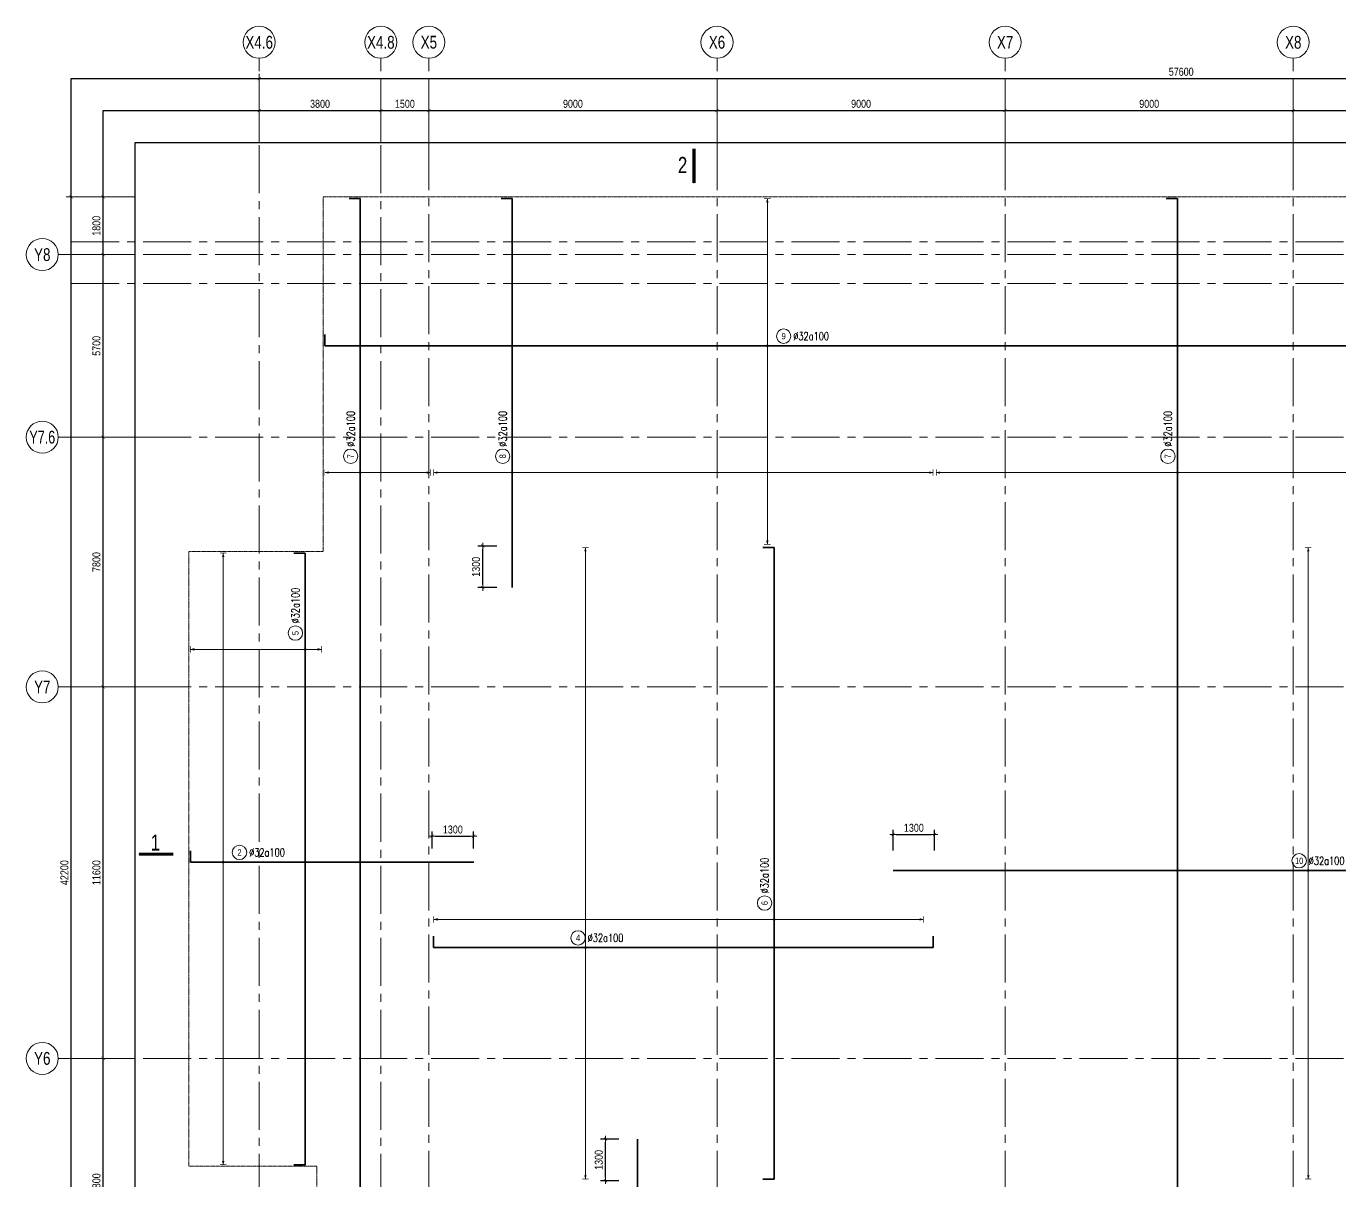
# Model space of a CAD drawing. Header units: millimetres. Extents: x -134772 to 596971, y -129535 to 35703.
# Drawn here: x 81846 to 122874, y -23397 to 12653 of the extents above; entities that cross this region are included whole.
import ezdxf
from ezdxf.enums import TextEntityAlignment as Align

# ---------------------------------------------------------------- set-up
doc = ezdxf.new("R2010")
doc.units = ezdxf.units.MM
doc.header["$MEASUREMENT"] = 0
doc.linetypes.add('HIDDEN', pattern=[0.375, 0.25, -0.125])
doc.linetypes.add('POD_Grid$0$CENTER2', pattern=[1.125, 0.75, -0.125, 0.125, -0.125])
doc.layers.get('Defpoints').update_dxf_attribs({"color": 252})
for name, color, linetype, lineweight in [('NDC_S_ANNO', 7, 'Continuous', 20), ('NDC_S_CONTINUOUS', 3, 'Continuous', 20), ('NDC_S_DIM', 1, 'Continuous', 9), ('NDC_S_REBAR', 4, 'Continuous', 35), ('NDC_S_TEXT SYMBOL', 7, 'Continuous', 20), ('NDC_S_VN TEXT', 7, 'Continuous', 9), ('POD_Grid$0$NDC_S_AXIS', 5, 'POD_Grid$0$CENTER2', 13), ('POD_Grid$0$NDC_S_SYMBOL', 1, 'Continuous', 15), ('POD_Grid$0$NDC_S_TEXT SYMBOL', 7, 'Continuous', 20)]:
    doc.layers.add(name, color=color, linetype=linetype, lineweight=lineweight)
doc.styles.add('ARIAL', font='arial.ttf', dxfattribs={"width": 0.8})
doc.styles.add('NDC_ANNO', font='', dxfattribs={"width": 0.8})
doc.styles.add('NDC_ARIAL', font='arial.ttf', dxfattribs={"width": 0.8})
doc.styles.add('NDC_EN TXT', font='romans.shx', dxfattribs={"width": 0.8})
doc.styles.add('POD_Grid$0$NDC_ANNO', font='', dxfattribs={"width": 0.8})
doc.styles.get('NDC_ANNO').set_extended_font_data('Dotum')
doc.styles.get('POD_Grid$0$NDC_ANNO').set_extended_font_data('Dotum')
doc.dimstyles.new('NDC_1-100', dxfattribs={"dimscale": 100, "dimtxt": 2.5, "dimasz": 1, "dimexe": 1.5, "dimexo": 0, "dimgap": 0.8, "dimtad": 1, "dimdec": 0, "dimdsep": 46, "dimtxsty": 'NDC_ARIAL', "dimblk": 'DIMMARK', "dimcen": 49999.938995, "dimdle": 1.5, "dimclrd": 1, "dimclre": 1, "dimclrt": 3, "dimadec": 0, "dimazin": 0, "dimtfac": 1, "dimtdec": 0, "dimtix": 1, "dimtmove": 2, "dimatfit": 3, "dimfxl": 1, "dimarcsym": 0})

# ---------------------------------------------------------------- blocks, each defined once
blk = doc.blocks.new('*U51')
at = {"layer": 'POD_Grid$0$NDC_S_SYMBOL'}
blk.add_line((0, 5), (0, 9), dxfattribs=at)
blk.add_circle((0, 0), 5, dxfattribs=at)
at = {"layer": 'POD_Grid$0$NDC_S_TEXT SYMBOL', "color": 7, "style": 'POD_Grid$0$NDC_ANNO', "width": 0.8}
blk.add_attdef('GRID', text='', height=4, dxfattribs=at).set_placement((0, 0), align=Align.MIDDLE)
blk = doc.blocks.new('*U52')
at = {"layer": 'POD_Grid$0$NDC_S_SYMBOL'}
blk.add_line((5, 0), (9, 0), dxfattribs=at)
blk.add_circle((0, 0), 5, dxfattribs=at)
at = {"layer": 'POD_Grid$0$NDC_S_TEXT SYMBOL', "color": 7, "style": 'POD_Grid$0$NDC_ANNO', "width": 0.8}
blk.add_attdef('GRID', text='', height=4, rotation=270, dxfattribs=at).set_placement((0, 0), align=Align.MIDDLE)
blk = doc.blocks.new('DIMMARK')
at = {"layer": 'NDC_S_DIM', "color": 1}
blk.add_line((-1.5, 0), (1, 0), dxfattribs=at)
at = {"layer": 'NDC_S_DIM', "color": 2, "const_width": 0.15}
blk.add_lwpolyline([(-0.5, -0.5), (0.5, 0.5)], dxfattribs=at)
blk = doc.blocks.new('*D383')
at = {"layer": 'Defpoints', "color": 0, "transparency": 16777216}
for p in [(-13226, 14900), (-11226, 14900), (-11226, -27300)]:
    blk.add_point(p, dxfattribs=at)
at = {"layer": 'NDC_S_DIM', "color": 1, "lineweight": -2, "transparency": 16777216}
for p, q in [((-11226, 14900), (-13376, 14900)), ((-13226, -27200), (-13226, 14800)), ((-11226, -27300), (-13376, -27300))]:
    blk.add_line(p, q, dxfattribs=at)
at = {"layer": 'NDC_S_DIM', "color": 1, "lineweight": -2, "transparency": 16777216, "xscale": 100, "yscale": 100, "zscale": 100}
for p, rotation in [((-13226, 14900), 90), ((-13226, -27300), 270)]:
    blk.add_blockref('DIMMARK', p, dxfattribs=dict(at, rotation=rotation))
at = {"layer": 'NDC_S_DIM', "color": 3, "transparency": 16777216, "insert": (-13434, -6200), "char_height": 250, "attachment_point": 5, "rotation": 90, "style": 'NDC_ARIAL'}
blk.add_mtext('42200', dxfattribs=at)
blk = doc.blocks.new('*D386')
at = {"layer": 'Defpoints', "color": 0, "transparency": 16777216}
for p in [(-12226, -12000), (-11226, -12000), (-11226, -19800)]:
    blk.add_point(p, dxfattribs=at)
at = {"layer": 'NDC_S_DIM', "color": 1, "lineweight": -2, "transparency": 16777216}
for p, q in [((-11226, -12000), (-12376, -12000)), ((-12226, -19700), (-12226, -12100)), ((-11226, -19800), (-12376, -19800))]:
    blk.add_line(p, q, dxfattribs=at)
at = {"layer": 'NDC_S_DIM', "color": 1, "lineweight": -2, "transparency": 16777216, "xscale": 100, "yscale": 100, "zscale": 100}
for p, rotation in [((-12226, -12000), 90), ((-12226, -19800), 270)]:
    blk.add_blockref('DIMMARK', p, dxfattribs=dict(at, rotation=rotation))
at = {"layer": 'NDC_S_DIM', "color": 3, "transparency": 16777216, "insert": (-12434, -15900), "char_height": 250, "attachment_point": 5, "rotation": 90, "style": 'NDC_ARIAL'}
blk.add_mtext('7800', dxfattribs=at)
blk = doc.blocks.new('*D387')
at = {"layer": 'Defpoints', "color": 0, "transparency": 16777216}
for p in [(-12226, -400), (-11226, -400), (-11226, -12000)]:
    blk.add_point(p, dxfattribs=at)
at = {"layer": 'NDC_S_DIM', "color": 1, "lineweight": -2, "transparency": 16777216}
for p, q in [((-11226, -400), (-12376, -400)), ((-12226, -11900), (-12226, -500)), ((-11226, -12000), (-12376, -12000))]:
    blk.add_line(p, q, dxfattribs=at)
at = {"layer": 'NDC_S_DIM', "color": 1, "lineweight": -2, "transparency": 16777216, "xscale": 100, "yscale": 100, "zscale": 100}
for p, rotation in [((-12226, -400), 90), ((-12226, -12000), 270)]:
    blk.add_blockref('DIMMARK', p, dxfattribs=dict(at, rotation=rotation))
at = {"layer": 'NDC_S_DIM', "color": 3, "transparency": 16777216, "insert": (-12434, -6200), "char_height": 250, "attachment_point": 5, "rotation": 90, "style": 'NDC_ARIAL'}
blk.add_mtext('11600', dxfattribs=at)
blk = doc.blocks.new('*D388')
at = {"layer": 'Defpoints', "color": 0, "transparency": 16777216}
for p in [(-12226, 7400), (-10226, 7400), (-10226, -400)]:
    blk.add_point(p, dxfattribs=at)
at = {"layer": 'NDC_S_DIM', "color": 1, "lineweight": -2, "transparency": 16777216}
for p, q in [((-10226, 7400), (-12376, 7400)), ((-12226, -300), (-12226, 7300)), ((-10226, -400), (-12376, -400))]:
    blk.add_line(p, q, dxfattribs=at)
at = {"layer": 'NDC_S_DIM', "color": 1, "lineweight": -2, "transparency": 16777216, "xscale": 100, "yscale": 100, "zscale": 100}
for p, rotation in [((-12226, 7400), 90), ((-12226, -400), 270)]:
    blk.add_blockref('DIMMARK', p, dxfattribs=dict(at, rotation=rotation))
at = {"layer": 'NDC_S_DIM', "color": 3, "transparency": 16777216, "insert": (-12434, 3500), "char_height": 250, "attachment_point": 5, "rotation": 90, "style": 'NDC_ARIAL'}
blk.add_mtext('7800', dxfattribs=at)
blk = doc.blocks.new('*D389')
at = {"layer": 'Defpoints', "color": 0, "transparency": 16777216}
for p in [(-12226, 13100), (-11226, 13100), (-11226, 7400)]:
    blk.add_point(p, dxfattribs=at)
at = {"layer": 'NDC_S_DIM', "color": 1, "lineweight": -2, "transparency": 16777216}
for p, q in [((-11226, 13100), (-12376, 13100)), ((-12226, 7500), (-12226, 13000)), ((-11226, 7400), (-12376, 7400))]:
    blk.add_line(p, q, dxfattribs=at)
at = {"layer": 'NDC_S_DIM', "color": 1, "lineweight": -2, "transparency": 16777216, "xscale": 100, "yscale": 100, "zscale": 100}
for p, rotation in [((-12226, 13100), 90), ((-12226, 7400), 270)]:
    blk.add_blockref('DIMMARK', p, dxfattribs=dict(at, rotation=rotation))
at = {"layer": 'NDC_S_DIM', "color": 3, "transparency": 16777216, "insert": (-12434, 10250), "char_height": 250, "attachment_point": 5, "rotation": 90, "style": 'NDC_ARIAL'}
blk.add_mtext('5700', dxfattribs=at)
blk = doc.blocks.new('*D390')
at = {"layer": 'Defpoints', "color": 0, "transparency": 16777216}
for p in [(-12226, 14900), (-11226, 14900), (-11226, 13100)]:
    blk.add_point(p, dxfattribs=at)
at = {"layer": 'NDC_S_DIM', "color": 1, "lineweight": -2, "transparency": 16777216}
for p, q in [((-11226, 14900), (-12376, 14900)), ((-12226, 13200), (-12226, 14800)), ((-11226, 13100), (-12376, 13100))]:
    blk.add_line(p, q, dxfattribs=at)
at = {"layer": 'NDC_S_DIM', "color": 1, "lineweight": -2, "transparency": 16777216, "xscale": 100, "yscale": 100, "zscale": 100}
for p, rotation in [((-12226, 14900), 90), ((-12226, 13100), 270)]:
    blk.add_blockref('DIMMARK', p, dxfattribs=dict(at, rotation=rotation))
at = {"layer": 'NDC_S_DIM', "color": 3, "transparency": 16777216, "insert": (-12434, 14000), "char_height": 250, "attachment_point": 5, "rotation": 90, "style": 'NDC_ARIAL'}
blk.add_mtext('1800', dxfattribs=at)
blk = doc.blocks.new('*D391')
at = {"layer": 'Defpoints', "color": 0, "transparency": 16777216}
for p in [(50250, 18600), (-7350, 16600), (50250, 16600)]:
    blk.add_point(p, dxfattribs=at)
at = {"layer": 'NDC_S_DIM', "color": 1, "lineweight": -2, "transparency": 16777216}
for p, q in [((-7350, 16600), (-7350, 18750)), ((-7250, 18600), (50150, 18600)), ((50250, 16600), (50250, 18750))]:
    blk.add_line(p, q, dxfattribs=at)
at = {"layer": 'NDC_S_DIM', "color": 1, "lineweight": -2, "transparency": 16777216, "xscale": 100, "yscale": 100, "zscale": 100, "rotation": 180}
blk.add_blockref('DIMMARK', (-7350, 18600), dxfattribs=at)
at = {"layer": 'NDC_S_DIM', "color": 1, "lineweight": -2, "transparency": 16777216, "xscale": 100, "yscale": 100, "zscale": 100}
blk.add_blockref('DIMMARK', (50250, 18600), dxfattribs=at)
at = {"layer": 'NDC_S_DIM', "color": 3, "transparency": 16777216, "insert": (21450, 18808), "char_height": 250, "attachment_point": 5, "style": 'NDC_ARIAL'}
blk.add_mtext('57600', dxfattribs=at)
blk = doc.blocks.new('*D392')
at = {"layer": 'Defpoints', "color": 0, "transparency": 16777216}
for p in [(-2050, 17600), (-3550, 16600), (-2050, 16600)]:
    blk.add_point(p, dxfattribs=at)
at = {"layer": 'NDC_S_DIM', "color": 1, "lineweight": -2, "transparency": 16777216}
for p, q in [((-3550, 16600), (-3550, 17750)), ((-2050, 16600), (-2050, 17750)), ((-3450, 17600), (-2150, 17600))]:
    blk.add_line(p, q, dxfattribs=at)
at = {"layer": 'NDC_S_DIM', "color": 1, "lineweight": -2, "transparency": 16777216, "xscale": 100, "yscale": 100, "zscale": 100, "rotation": 180}
blk.add_blockref('DIMMARK', (-3550, 17600), dxfattribs=at)
at = {"layer": 'NDC_S_DIM', "color": 1, "lineweight": -2, "transparency": 16777216, "xscale": 100, "yscale": 100, "zscale": 100}
blk.add_blockref('DIMMARK', (-2050, 17600), dxfattribs=at)
at = {"layer": 'NDC_S_DIM', "color": 3, "transparency": 16777216, "insert": (-2800, 17808), "char_height": 250, "attachment_point": 5, "style": 'NDC_ARIAL'}
blk.add_mtext('1500', dxfattribs=at)
blk = doc.blocks.new('*D393')
at = {"layer": 'Defpoints', "color": 0, "transparency": 16777216}
for p in [(6950, 17600), (-2050, 16600), (6950, 16600)]:
    blk.add_point(p, dxfattribs=at)
at = {"layer": 'NDC_S_DIM', "color": 1, "lineweight": -2, "transparency": 16777216}
for p, q in [((-2050, 16600), (-2050, 17750)), ((6950, 16600), (6950, 17750)), ((-1950, 17600), (6850, 17600))]:
    blk.add_line(p, q, dxfattribs=at)
at = {"layer": 'NDC_S_DIM', "color": 1, "lineweight": -2, "transparency": 16777216, "xscale": 100, "yscale": 100, "zscale": 100, "rotation": 180}
blk.add_blockref('DIMMARK', (-2050, 17600), dxfattribs=at)
at = {"layer": 'NDC_S_DIM', "color": 1, "lineweight": -2, "transparency": 16777216, "xscale": 100, "yscale": 100, "zscale": 100}
blk.add_blockref('DIMMARK', (6950, 17600), dxfattribs=at)
at = {"layer": 'NDC_S_DIM', "color": 3, "transparency": 16777216, "insert": (2450, 17808), "char_height": 250, "attachment_point": 5, "style": 'NDC_ARIAL'}
blk.add_mtext('9000', dxfattribs=at)
blk = doc.blocks.new('*D394')
at = {"layer": 'Defpoints', "color": 0, "transparency": 16777216}
for p in [(15950, 17600), (6950, 16600), (15950, 16600)]:
    blk.add_point(p, dxfattribs=at)
at = {"layer": 'NDC_S_DIM', "color": 1, "lineweight": -2, "transparency": 16777216}
for p, q in [((6950, 16600), (6950, 17750)), ((15950, 16600), (15950, 17750)), ((7050, 17600), (15850, 17600))]:
    blk.add_line(p, q, dxfattribs=at)
at = {"layer": 'NDC_S_DIM', "color": 1, "lineweight": -2, "transparency": 16777216, "xscale": 100, "yscale": 100, "zscale": 100, "rotation": 180}
blk.add_blockref('DIMMARK', (6950, 17600), dxfattribs=at)
at = {"layer": 'NDC_S_DIM', "color": 1, "lineweight": -2, "transparency": 16777216, "xscale": 100, "yscale": 100, "zscale": 100}
blk.add_blockref('DIMMARK', (15950, 17600), dxfattribs=at)
at = {"layer": 'NDC_S_DIM', "color": 3, "transparency": 16777216, "insert": (11450, 17808), "char_height": 250, "attachment_point": 5, "style": 'NDC_ARIAL'}
blk.add_mtext('9000', dxfattribs=at)
blk = doc.blocks.new('*D395')
at = {"layer": 'Defpoints', "color": 0, "transparency": 16777216}
for p in [(24950, 17600), (15950, 16600), (24950, 16600)]:
    blk.add_point(p, dxfattribs=at)
at = {"layer": 'NDC_S_DIM', "color": 1, "lineweight": -2, "transparency": 16777216}
for p, q in [((15950, 16600), (15950, 17750)), ((24950, 16600), (24950, 17750)), ((16050, 17600), (24850, 17600))]:
    blk.add_line(p, q, dxfattribs=at)
at = {"layer": 'NDC_S_DIM', "color": 1, "lineweight": -2, "transparency": 16777216, "xscale": 100, "yscale": 100, "zscale": 100, "rotation": 180}
blk.add_blockref('DIMMARK', (15950, 17600), dxfattribs=at)
at = {"layer": 'NDC_S_DIM', "color": 1, "lineweight": -2, "transparency": 16777216, "xscale": 100, "yscale": 100, "zscale": 100}
blk.add_blockref('DIMMARK', (24950, 17600), dxfattribs=at)
at = {"layer": 'NDC_S_DIM', "color": 3, "transparency": 16777216, "insert": (20450, 17808), "char_height": 250, "attachment_point": 5, "style": 'NDC_ARIAL'}
blk.add_mtext('9000', dxfattribs=at)
blk = doc.blocks.new('*D396')
at = {"layer": 'Defpoints', "color": 0, "transparency": 16777216}
for p in [(33950, 17600), (24950, 16600), (33950, 16600)]:
    blk.add_point(p, dxfattribs=at)
at = {"layer": 'NDC_S_DIM', "color": 1, "lineweight": -2, "transparency": 16777216}
for p, q in [((24950, 16600), (24950, 17750)), ((33950, 16600), (33950, 17750)), ((25050, 17600), (33850, 17600))]:
    blk.add_line(p, q, dxfattribs=at)
at = {"layer": 'NDC_S_DIM', "color": 1, "lineweight": -2, "transparency": 16777216, "xscale": 100, "yscale": 100, "zscale": 100, "rotation": 180}
blk.add_blockref('DIMMARK', (24950, 17600), dxfattribs=at)
at = {"layer": 'NDC_S_DIM', "color": 1, "lineweight": -2, "transparency": 16777216, "xscale": 100, "yscale": 100, "zscale": 100}
blk.add_blockref('DIMMARK', (33950, 17600), dxfattribs=at)
at = {"layer": 'NDC_S_DIM', "color": 3, "transparency": 16777216, "insert": (29450, 17808), "char_height": 250, "attachment_point": 5, "style": 'NDC_ARIAL'}
blk.add_mtext('9000', dxfattribs=at)
blk = doc.blocks.new('*D414')
at = {"layer": 'Defpoints', "color": 0, "transparency": 16777216}
for p in [(-3550, 17600), (-7350, 16600), (-3550, 16600)]:
    blk.add_point(p, dxfattribs=at)
at = {"layer": 'NDC_S_DIM', "color": 1, "lineweight": -2, "transparency": 16777216}
for p, q in [((-7350, 16600), (-7350, 17750)), ((-3550, 16600), (-3550, 17750)), ((-7250, 17600), (-3650, 17600))]:
    blk.add_line(p, q, dxfattribs=at)
at = {"layer": 'NDC_S_DIM', "color": 1, "lineweight": -2, "transparency": 16777216, "xscale": 100, "yscale": 100, "zscale": 100, "rotation": 180}
blk.add_blockref('DIMMARK', (-7350, 17600), dxfattribs=at)
at = {"layer": 'NDC_S_DIM', "color": 1, "lineweight": -2, "transparency": 16777216, "xscale": 100, "yscale": 100, "zscale": 100}
blk.add_blockref('DIMMARK', (-3550, 17600), dxfattribs=at)
at = {"layer": 'NDC_S_DIM', "color": 3, "transparency": 16777216, "insert": (-5450, 17808), "char_height": 250, "attachment_point": 5, "style": 'NDC_ARIAL'}
blk.add_mtext('3800', dxfattribs=at)
blk = doc.blocks.new('*U274')
at = {"layer": 'NDC_S_ANNO', "linetype": 'ByBlock', "lineweight": -2}
blk.add_line((0, 4.36), (0, -1), dxfattribs=at)
at = {"layer": 'NDC_S_ANNO', "ltscale": 0.005, "const_width": 0.5}
blk.add_lwpolyline([(0, -1), (0, 4.36)], dxfattribs=at)
at = {"layer": 'NDC_S_TEXT SYMBOL', "linetype": 'ByBlock', "lineweight": -2, "style": 'NDC_ANNO', "width": 0.8}
blk.add_attdef('DETAIL', text='', height=2.5, dxfattribs=at).set_placement((-1.05, 1.82), align=Align.MIDDLE_RIGHT)
blk = doc.blocks.new('*U275')
at = {"layer": 'NDC_S_ANNO', "color": 0, "linetype": 'ByBlock', "lineweight": -2}
blk.add_line((-4.36, 0), (1, 0), dxfattribs=at)
at = {"layer": 'NDC_S_ANNO', "ltscale": 0.005, "const_width": 0.5}
blk.add_lwpolyline([(1, 0), (-4.36, 0)], dxfattribs=at)
at = {"layer": 'NDC_S_TEXT SYMBOL', "linetype": 'ByBlock', "lineweight": -2, "style": 'NDC_ANNO', "width": 0.8}
blk.add_attdef('DETAIL', text='', height=2.5, dxfattribs=at).set_placement((-1.05, 1.82), align=Align.MIDDLE_RIGHT)
blk = doc.blocks.new('*U1014')
h = blk.add_hatch(color=6)
edge = h.paths.add_edge_path()
edge.add_arc((-2.99, 0), 0.3, 0, 360)
at = {"ltscale": 500}
for p, q in [((-141.22, 0), (-141.22, 3.5)), ((0, 0), (-141.22, 0)), ((0, 0), (370.78, 0))]:
    blk.add_line(p, q, dxfattribs=at)
at = {"layer": 'NDC_S_DIM', "color": 8}
for q in [(-2.99, 45.97), (-2.99, -62.03)]:
    blk.add_line((-2.99, 0), q, dxfattribs=at)
for points in [[(-3.99, 45.97, 0.2, 0.2, 0), (-1.99, 45.97, 0, 0, 0)], [(-3.99, -62.03, 0.2, 0.2, 0), (-1.99, -62.03, 0, 0, 0)]]:
    blk.add_lwpolyline(points, format="xyseb", dxfattribs=at)
at = {"layer": 'NDC_S_DIM'}
blk.add_circle((2.1, 3), 2.25, dxfattribs=at)
at = {"layer": 'NDC_S_DIM', "color": 6}
blk.add_circle((-2.99, 0), 0.3, dxfattribs=at)
at = {"layer": 'NDC_S_DIM', "color": 8}
for points in [[(-3.39, 44.77), (-2.99, 45.97), (-2.59, 44.77)], [(-3.39, -60.83), (-2.99, -62.03), (-2.59, -60.83)]]:
    blk.add_solid(points, dxfattribs=at)
at = {"layer": 'NDC_S_VN TEXT', "color": 3, "style": 'NDC_EN TXT', "width": 0.75}
blk.add_attdef('DKT', (5.1, 1.75), '', height=2.5, dxfattribs=at)
at = {"layer": 'NDC_S_VN TEXT', "style": 'ARIAL', "width": 0.8}
blk.add_attdef('KHT', text='', height=2, dxfattribs=at).set_placement((2.1, 3), align=Align.MIDDLE_CENTER)
blk = doc.blocks.new('*U1015')
h = blk.add_hatch(color=6)
edge = h.paths.add_edge_path()
edge.add_arc((-2.99, 0), 0.3, 0, 360)
at = {"ltscale": 500}
for p, q in [((0, 0), (-132.7, 0)), ((-132.7, 0), (-132.7, 0)), ((0, 0), (252.81, 0)), ((252.81, 0), (252.81, 3.5))]:
    blk.add_line(p, q, dxfattribs=at)
at = {"layer": 'NDC_S_DIM', "color": 8}
for q in [(-2.99, 100.79), (-2.99, -96.41)]:
    blk.add_line((-2.99, 0), q, dxfattribs=at)
for points in [[(-3.99, 100.79, 0.2, 0.2, 0), (-1.99, 100.79, 0, 0, 0)], [(-3.99, -96.41, 0.2, 0.2, 0), (-1.99, -96.41, 0, 0, 0)]]:
    blk.add_lwpolyline(points, format="xyseb", dxfattribs=at)
at = {"layer": 'NDC_S_DIM'}
blk.add_circle((-5.85, 3), 2.25, dxfattribs=at)
at = {"layer": 'NDC_S_DIM', "color": 6}
blk.add_circle((-2.99, 0), 0.3, dxfattribs=at)
at = {"layer": 'NDC_S_DIM', "color": 8}
for points in [[(-3.39, 99.59), (-2.99, 100.79), (-2.59, 99.59)], [(-3.39, -95.21), (-2.99, -96.41), (-2.59, -95.21)]]:
    blk.add_solid(points, dxfattribs=at)
at = {"layer": 'NDC_S_VN TEXT', "color": 3, "style": 'NDC_EN TXT', "width": 0.75}
blk.add_attdef('DKT', (-2.85, 1.75), '', height=2.5, dxfattribs=at)
at = {"layer": 'NDC_S_VN TEXT', "style": 'ARIAL', "width": 0.8}
blk.add_attdef('KHT', text='', height=2, dxfattribs=at).set_placement((-5.85, 3), align=Align.MIDDLE_CENTER)
blk = doc.blocks.new('*U1017')
h = blk.add_hatch(color=6)
edge = h.paths.add_edge_path()
edge.add_arc((-2.99, 0), 0.3, 0, 360)
at = {"ltscale": 500}
for p, q in [((-163.92, 0), (-163.92, 3.5)), ((0, 0), (-163.92, 0)), ((0, 0), (27.08, 0)), ((27.08, 0), (27.08, 3.5))]:
    blk.add_line(p, q, dxfattribs=at)
at = {"layer": 'NDC_S_DIM', "color": 8}
for q in [(-2.99, 35.81), (-2.99, -5.19)]:
    blk.add_line((-2.99, 0), q, dxfattribs=at)
for points in [[(-3.99, 35.81, 0.2, 0.2, 0), (-1.99, 35.81, 0, 0, 0)], [(-3.99, -5.19, 0.2, 0.2, 0), (-1.99, -5.19, 0, 0, 0)]]:
    blk.add_lwpolyline(points, format="xyseb", dxfattribs=at)
at = {"layer": 'NDC_S_DIM'}
blk.add_circle((2.1, 3), 2.25, dxfattribs=at)
at = {"layer": 'NDC_S_DIM', "color": 6}
blk.add_circle((-2.99, 0), 0.3, dxfattribs=at)
at = {"layer": 'NDC_S_DIM', "color": 8}
for points in [[(-3.39, 34.61), (-2.99, 35.81), (-2.59, 34.61)], [(-3.39, -3.99), (-2.99, -5.19), (-2.59, -3.99)]]:
    blk.add_solid(points, dxfattribs=at)
at = {"layer": 'NDC_S_VN TEXT', "color": 3, "style": 'NDC_EN TXT', "width": 0.75}
blk.add_attdef('DKT', (5.1, 1.75), '', height=2.5, dxfattribs=at)
at = {"layer": 'NDC_S_VN TEXT', "style": 'ARIAL', "width": 0.8}
blk.add_attdef('KHT', text='', height=2, dxfattribs=at).set_placement((2.1, 3), align=Align.MIDDLE_CENTER)
blk = doc.blocks.new('*U1018')
h = blk.add_hatch(color=6)
edge = h.paths.add_edge_path()
edge.add_arc((-2.99, 0), 0.3, 0, 360)
at = {"ltscale": 500}
for p, q in [((0, 0), (-38.91, 0)), ((-38.91, 0), (-38.91, 0)), ((0, 0), (82.59, 0)), ((82.59, 0), (82.59, 3.5))]:
    blk.add_line(p, q, dxfattribs=at)
at = {"layer": 'NDC_S_DIM', "color": 8}
for q in [(-2.99, 24.56), (-2.99, -131.44)]:
    blk.add_line((-2.99, 0), q, dxfattribs=at)
for points in [[(-3.99, 24.56, 0.2, 0.2, 0), (-1.99, 24.56, 0, 0, 0)], [(-3.99, -131.44, 0.2, 0.2, 0), (-1.99, -131.44, 0, 0, 0)]]:
    blk.add_lwpolyline(points, format="xyseb", dxfattribs=at)
at = {"layer": 'NDC_S_DIM'}
blk.add_circle((2.1, 3), 2.25, dxfattribs=at)
at = {"layer": 'NDC_S_DIM', "color": 6}
blk.add_circle((-2.99, 0), 0.3, dxfattribs=at)
at = {"layer": 'NDC_S_DIM', "color": 8}
for points in [[(-3.39, 23.36), (-2.99, 24.56), (-2.59, 23.36)], [(-3.39, -130.24), (-2.99, -131.44), (-2.59, -130.24)]]:
    blk.add_solid(points, dxfattribs=at)
at = {"layer": 'NDC_S_VN TEXT', "color": 3, "style": 'NDC_EN TXT', "width": 0.75}
blk.add_attdef('DKT', (5.1, 1.75), '', height=2.5, dxfattribs=at)
at = {"layer": 'NDC_S_VN TEXT', "style": 'ARIAL', "width": 0.8}
blk.add_attdef('KHT', text='', height=2, dxfattribs=at).set_placement((2.1, 3), align=Align.MIDDLE_CENTER)
blk = doc.blocks.new('*D689')
at = {"layer": 'Defpoints', "color": 0, "transparency": 16777216}
for p in [(110221, -12586), (108921, -13086), (110221, -13086)]:
    blk.add_point(p, dxfattribs=at)
at = {"layer": 'NDC_S_DIM', "color": 1, "lineweight": -2, "transparency": 16777216}
for p, q in [((108921, -13086), (108921, -12436)), ((109021, -12586), (110121, -12586)), ((110221, -13086), (110221, -12436))]:
    blk.add_line(p, q, dxfattribs=at)
at = {"layer": 'NDC_S_DIM', "color": 1, "lineweight": -2, "transparency": 16777216, "xscale": 100, "yscale": 100, "zscale": 100, "rotation": 180}
blk.add_blockref('DIMMARK', (108921, -12586), dxfattribs=at)
at = {"layer": 'NDC_S_DIM', "color": 1, "lineweight": -2, "transparency": 16777216, "xscale": 100, "yscale": 100, "zscale": 100}
blk.add_blockref('DIMMARK', (110221, -12586), dxfattribs=at)
at = {"layer": 'NDC_S_DIM', "color": 3, "transparency": 16777216, "insert": (109571, -12378), "char_height": 250, "attachment_point": 5, "style": 'NDC_ARIAL'}
blk.add_mtext('1300', dxfattribs=at)
blk = doc.blocks.new('*U1026')
h = blk.add_hatch(color=6)
edge = h.paths.add_edge_path()
edge.add_arc((-2.99, 0), 0.3, 0, 360)
at = {"ltscale": 500}
for p, q in [((-344.41, 0), (-344.41, 3.5)), ((0, 0), (-344.41, 0)), ((0, 0), (82.59, 0)), ((82.59, 0), (82.59, 3.5))]:
    blk.add_line(p, q, dxfattribs=at)
at = {"layer": 'NDC_S_DIM', "color": 8}
for q in [(-2.99, 75.36), (-2.99, -245.65)]:
    blk.add_line((-2.99, 0), q, dxfattribs=at)
for points in [[(-3.99, 75.36, 0.2, 0.2, 0), (-1.99, 75.36, 0, 0, 0)], [(-3.99, -245.65, 0.2, 0.2, 0), (-1.99, -245.65, 0, 0, 0)]]:
    blk.add_lwpolyline(points, format="xyseb", dxfattribs=at)
at = {"layer": 'NDC_S_DIM'}
blk.add_circle((2.1, 3), 2.25, dxfattribs=at)
at = {"layer": 'NDC_S_DIM', "color": 6}
blk.add_circle((-2.99, 0), 0.3, dxfattribs=at)
at = {"layer": 'NDC_S_DIM', "color": 8}
for points in [[(-3.39, 74.16), (-2.99, 75.36), (-2.59, 74.16)], [(-3.39, -244.45), (-2.99, -245.65), (-2.59, -244.45)]]:
    blk.add_solid(points, dxfattribs=at)
at = {"layer": 'NDC_S_VN TEXT', "color": 3, "style": 'NDC_EN TXT', "width": 0.75}
blk.add_attdef('DKT', (5.1, 1.75), '', height=2.5, dxfattribs=at)
at = {"layer": 'NDC_S_VN TEXT', "style": 'ARIAL', "width": 0.8}
blk.add_attdef('KHT', text='', height=2, dxfattribs=at).set_placement((2.1, 3), align=Align.MIDDLE_CENTER)
blk = doc.blocks.new('*D690')
at = {"layer": 'Defpoints', "color": 0, "transparency": 16777216}
for p in [(96103, -3577), (96540, -3577), (96540, -4877)]:
    blk.add_point(p, dxfattribs=at)
at = {"layer": 'NDC_S_DIM', "color": 1, "lineweight": -2, "transparency": 16777216}
for p, q in [((96540, -3577), (95953, -3577)), ((96103, -4777), (96103, -3677)), ((96540, -4877), (95953, -4877))]:
    blk.add_line(p, q, dxfattribs=at)
at = {"layer": 'NDC_S_DIM', "color": 1, "lineweight": -2, "transparency": 16777216, "xscale": 100, "yscale": 100, "zscale": 100}
for p, rotation in [((96103, -3577), 90), ((96103, -4877), 270)]:
    blk.add_blockref('DIMMARK', p, dxfattribs=dict(at, rotation=rotation))
at = {"layer": 'NDC_S_DIM', "color": 3, "transparency": 16777216, "insert": (95895, -4227), "char_height": 250, "attachment_point": 5, "rotation": 90, "style": 'NDC_ARIAL'}
blk.add_mtext('1300', dxfattribs=at)
blk = doc.blocks.new('*U1027')
h = blk.add_hatch(color=6)
edge = h.paths.add_edge_path()
edge.add_arc((-2.99, 0), 0.3, 0, 360)
at = {"ltscale": 500}
for p, q in [((-13.24, 0), (-13.24, 3.5)), ((0, 0), (-13.24, 0)), ((0, 0), (75.25, 0)), ((75.25, 0), (75.25, 0))]:
    blk.add_line(p, q, dxfattribs=at)
at = {"layer": 'NDC_S_DIM', "color": 8}
for q in [(-2.99, 96.48), (-2.99, -94.52)]:
    blk.add_line((-2.99, 0), q, dxfattribs=at)
for points in [[(-3.99, 96.48, 0.2, 0.2, 0), (-1.99, 96.48, 0, 0, 0)], [(-3.99, -94.52, 0.2, 0.2, 0), (-1.99, -94.52, 0, 0, 0)]]:
    blk.add_lwpolyline(points, format="xyseb", dxfattribs=at)
at = {"layer": 'NDC_S_DIM'}
blk.add_circle((2.1, 3), 2.25, dxfattribs=at)
at = {"layer": 'NDC_S_DIM', "color": 6}
blk.add_circle((-2.99, 0), 0.3, dxfattribs=at)
at = {"layer": 'NDC_S_DIM', "color": 8}
for points in [[(-3.39, 95.28), (-2.99, 96.48), (-2.59, 95.28)], [(-3.39, -93.32), (-2.99, -94.52), (-2.59, -93.32)]]:
    blk.add_solid(points, dxfattribs=at)
at = {"layer": 'NDC_S_VN TEXT', "color": 3, "style": 'NDC_EN TXT', "width": 0.75}
blk.add_attdef('DKT', (5.1, 1.75), '', height=2.5, dxfattribs=at)
at = {"layer": 'NDC_S_VN TEXT', "style": 'ARIAL', "width": 0.8}
blk.add_attdef('KHT', text='', height=2, dxfattribs=at).set_placement((2.1, 3), align=Align.MIDDLE_CENTER)
blk = doc.blocks.new('*D691')
at = {"layer": 'Defpoints', "color": 0, "transparency": 16777216}
for p in [(95821, -12638), (94521, -13020), (95821, -13020)]:
    blk.add_point(p, dxfattribs=at)
at = {"layer": 'NDC_S_DIM', "color": 1, "lineweight": -2, "transparency": 16777216}
for p, q in [((94521, -13020), (94521, -12488)), ((94621, -12638), (95721, -12638)), ((95821, -13020), (95821, -12488))]:
    blk.add_line(p, q, dxfattribs=at)
at = {"layer": 'NDC_S_DIM', "color": 1, "lineweight": -2, "transparency": 16777216, "xscale": 100, "yscale": 100, "zscale": 100, "rotation": 180}
blk.add_blockref('DIMMARK', (94521, -12638), dxfattribs=at)
at = {"layer": 'NDC_S_DIM', "color": 1, "lineweight": -2, "transparency": 16777216, "xscale": 100, "yscale": 100, "zscale": 100}
blk.add_blockref('DIMMARK', (95821, -12638), dxfattribs=at)
at = {"layer": 'NDC_S_DIM', "color": 3, "transparency": 16777216, "insert": (95171, -12431), "char_height": 250, "attachment_point": 5, "style": 'NDC_ARIAL'}
blk.add_mtext('1300', dxfattribs=at)
blk = doc.blocks.new('*U1028')
h = blk.add_hatch(color=6)
edge = h.paths.add_edge_path()
edge.add_arc((-2.99, 0), 0.3, 0, 360)
at = {"ltscale": 500}
for p, q in [((-67.79, 0), (-67.79, 3.5)), ((0, 0), (-67.79, 0)), ((0, 0), (65.51, 0)), ((65.51, 0), (65.51, 0))]:
    blk.add_line(p, q, dxfattribs=at)
at = {"layer": 'NDC_S_DIM', "color": 8}
for q in [(-2.99, 58.55), (-2.99, -92.32)]:
    blk.add_line((-2.99, 0), q, dxfattribs=at)
for points in [[(-3.99, 58.55, 0.2, 0.2, 0), (-1.99, 58.55, 0, 0, 0)], [(-3.99, -92.32, 0.2, 0.2, 0), (-1.99, -92.32, 0, 0, 0)]]:
    blk.add_lwpolyline(points, format="xyseb", dxfattribs=at)
at = {"layer": 'NDC_S_DIM'}
blk.add_circle((2.1, 3), 2.25, dxfattribs=at)
at = {"layer": 'NDC_S_DIM', "color": 6}
blk.add_circle((-2.99, 0), 0.3, dxfattribs=at)
at = {"layer": 'NDC_S_DIM', "color": 8}
for points in [[(-3.39, 57.35), (-2.99, 58.55), (-2.59, 57.35)], [(-3.39, -91.12), (-2.99, -92.32), (-2.59, -91.12)]]:
    blk.add_solid(points, dxfattribs=at)
at = {"layer": 'NDC_S_VN TEXT', "color": 3, "style": 'NDC_EN TXT', "width": 0.75}
blk.add_attdef('DKT', (5.1, 1.75), '', height=2.5, dxfattribs=at)
at = {"layer": 'NDC_S_VN TEXT', "style": 'ARIAL', "width": 0.8}
blk.add_attdef('KHT', text='', height=2, dxfattribs=at).set_placement((2.1, 3), align=Align.MIDDLE_CENTER)
blk = doc.blocks.new('*D692')
at = {"layer": 'Defpoints', "color": 0, "transparency": 16777216}
for p in [(99938, -22097), (100360, -22097), (100360, -23397)]:
    blk.add_point(p, dxfattribs=at)
at = {"layer": 'NDC_S_DIM', "color": 1, "lineweight": -2, "transparency": 16777216}
for p, q in [((100360, -22097), (99788, -22097)), ((99938, -23297), (99938, -22197)), ((100360, -23397), (99788, -23397))]:
    blk.add_line(p, q, dxfattribs=at)
at = {"layer": 'NDC_S_DIM', "color": 1, "lineweight": -2, "transparency": 16777216, "xscale": 100, "yscale": 100, "zscale": 100}
for p, rotation in [((99938, -22097), 90), ((99938, -23397), 270)]:
    blk.add_blockref('DIMMARK', p, dxfattribs=dict(at, rotation=rotation))
at = {"layer": 'NDC_S_DIM', "color": 3, "transparency": 16777216, "insert": (99730, -22747), "char_height": 250, "attachment_point": 5, "rotation": 90, "style": 'NDC_ARIAL'}
blk.add_mtext('1300', dxfattribs=at)
blk = doc.blocks.new('*U1029')
h = blk.add_hatch(color=6)
edge = h.paths.add_edge_path()
edge.add_arc((-2.99, 0), 0.3, 0, 360)
at = {"ltscale": 500}
for p, q in [((-344.41, 0), (-344.41, 3.5)), ((0, 0), (-344.41, 0)), ((0, 0), (82.59, 0)), ((82.59, 0), (82.59, 3.5))]:
    blk.add_line(p, q, dxfattribs=at)
at = {"layer": 'NDC_S_DIM', "color": 8}
for q in [(-2.99, 11.07), (-2.99, -21.92)]:
    blk.add_line((-2.99, 0), q, dxfattribs=at)
for points in [[(-3.99, 11.07, 0.2, 0.2, 0), (-1.99, 11.07, 0, 0, 0)], [(-3.99, -21.92, 0.2, 0.2, 0), (-1.99, -21.92, 0, 0, 0)]]:
    blk.add_lwpolyline(points, format="xyseb", dxfattribs=at)
at = {"layer": 'NDC_S_DIM'}
blk.add_circle((2.1, 3), 2.25, dxfattribs=at)
at = {"layer": 'NDC_S_DIM', "color": 6}
blk.add_circle((-2.99, 0), 0.3, dxfattribs=at)
at = {"layer": 'NDC_S_DIM', "color": 8}
for points in [[(-3.39, 9.87), (-2.99, 11.07), (-2.59, 9.87)], [(-3.39, -20.72), (-2.99, -21.92), (-2.59, -20.72)]]:
    blk.add_solid(points, dxfattribs=at)
at = {"layer": 'NDC_S_VN TEXT', "color": 3, "style": 'NDC_EN TXT', "width": 0.75}
blk.add_attdef('DKT', (5.1, 1.75), '', height=2.5, dxfattribs=at)
at = {"layer": 'NDC_S_VN TEXT', "style": 'ARIAL', "width": 0.8}
blk.add_attdef('KHT', text='', height=2, dxfattribs=at).set_placement((2.1, 3), align=Align.MIDDLE_CENTER)
blk = doc.blocks.new('*U1036')
h = blk.add_hatch(color=6)
edge = h.paths.add_edge_path()
edge.add_arc((-2.99, 0), 0.3, 0, 360)
at = {"ltscale": 500}
for p, q in [((-50.39, 0), (-50.39, 3.5)), ((0, 0), (-50.39, 0)), ((0, 0), (105.61, 0)), ((105.61, 0), (105.61, 3.5))]:
    blk.add_line(p, q, dxfattribs=at)
at = {"layer": 'NDC_S_DIM', "color": 8}
for q in [(-2.99, 124.87), (-2.99, -72.33)]:
    blk.add_line((-2.99, 0), q, dxfattribs=at)
for points in [[(-3.99, 124.87, 0.2, 0.2, 0), (-1.99, 124.87, 0, 0, 0)], [(-3.99, -72.33, 0.2, 0.2, 0), (-1.99, -72.33, 0, 0, 0)]]:
    blk.add_lwpolyline(points, format="xyseb", dxfattribs=at)
at = {"layer": 'NDC_S_DIM'}
blk.add_circle((-5.29, 3), 2.25, dxfattribs=at)
at = {"layer": 'NDC_S_DIM', "color": 6}
blk.add_circle((-2.99, 0), 0.3, dxfattribs=at)
at = {"layer": 'NDC_S_DIM', "color": 8}
for points in [[(-3.39, 123.67), (-2.99, 124.87), (-2.59, 123.67)], [(-3.39, -71.13), (-2.99, -72.33), (-2.59, -71.13)]]:
    blk.add_solid(points, dxfattribs=at)
at = {"layer": 'NDC_S_VN TEXT', "color": 3, "style": 'NDC_EN TXT', "width": 0.75}
blk.add_attdef('DKT', (-2.29, 1.75), '', height=2.5, dxfattribs=at)
at = {"layer": 'NDC_S_VN TEXT', "style": 'ARIAL', "width": 0.8}
blk.add_attdef('KHT', text='', height=2, dxfattribs=at).set_placement((-5.29, 3), align=Align.MIDDLE_CENTER)
blk = doc.blocks.new('*U1037')
h = blk.add_hatch(color=6)
edge = h.paths.add_edge_path()
edge.add_arc((-2.99, 0), 0.3, 0, 360)
at = {"ltscale": 500}
for p, q in [((-84.1, 0), (-84.1, 3.5)), ((0, 0), (-84.1, 0)), ((0, 0), (113.1, 0)), ((113.1, 0), (113.1, 3.5))]:
    blk.add_line(p, q, dxfattribs=at)
at = {"layer": 'NDC_S_DIM', "color": 8}
for q in [(-2.99, 106.37), (-2.99, -46.63)]:
    blk.add_line((-2.99, 0), q, dxfattribs=at)
for points in [[(-3.99, 106.37, 0.2, 0.2, 0), (-1.99, 106.37, 0, 0, 0)], [(-3.99, -46.63, 0.2, 0.2, 0), (-1.99, -46.63, 0, 0, 0)]]:
    blk.add_lwpolyline(points, format="xyseb", dxfattribs=at)
at = {"layer": 'NDC_S_DIM'}
blk.add_circle((2.1, 3), 2.25, dxfattribs=at)
at = {"layer": 'NDC_S_DIM', "color": 6}
blk.add_circle((-2.99, 0), 0.3, dxfattribs=at)
at = {"layer": 'NDC_S_DIM', "color": 8}
for points in [[(-3.39, 105.17), (-2.99, 106.37), (-2.59, 105.17)], [(-3.39, -45.43), (-2.99, -46.63), (-2.59, -45.43)]]:
    blk.add_solid(points, dxfattribs=at)
at = {"layer": 'NDC_S_VN TEXT', "color": 3, "style": 'NDC_EN TXT', "width": 0.75}
blk.add_attdef('DKT', (5.1, 1.75), '', height=2.5, dxfattribs=at)
at = {"layer": 'NDC_S_VN TEXT', "style": 'ARIAL', "width": 0.8}
blk.add_attdef('KHT', text='', height=2, dxfattribs=at).set_placement((2.1, 3), align=Align.MIDDLE_CENTER)
blk = doc.blocks.new('luoi truc office')
at = {"layer": 'Defpoints'}
for points in [[(-13226.4, 18600), (53438.9, 18600), (53438.9, -32232.8), (-13226.4, -32232.8)], [(-12226.4, 17600), (52438.9, 17600), (52438.9, -31232.8), (-12226.4, -31232.8)], [(-11226.4, 16600), (51438.9, 16600), (51438.9, -30232.8), (-11226.4, -30232.8)]]:
    blk.add_lwpolyline(points, close=True, dxfattribs=at)
at = {"layer": 'POD_Grid$0$NDC_S_AXIS', "ltscale": 2000}
for p, q in [((-7350, -32232.8), (-7350, 18600)), ((-3550, -32232.8), (-3550, 18600)), ((-2050, -32134.4), (-2050, 18600)), ((6950, -32134.4), (6950, 18600)), ((15950, -32134.4), (15950, 18600)), ((24950, -32134.4), (24950, 18600)), ((-13226.4, 13500), (51407.7, 13500)), ((-13226.4, 13100), (51407.7, 13100)), ((-13226.4, 12200), (51407.7, 12200)), ((-13226.4, 7400), (53438.9, 7400)), ((-13226.4, -400), (51407.7, -400)), ((-13226.4, -12000), (51407.7, -12000))]:
    blk.add_line(p, q, dxfattribs=at)
at = {"layer": 'POD_Grid$0$NDC_S_AXIS'}
ref = blk.add_blockref('*U51', (-7350, 19730.1), dxfattribs=dict(at, xscale=-100, yscale=100, zscale=100, rotation=180))
ref.add_attrib('GRID', 'X4.6', dxfattribs={"layer": 'POD_Grid$0$NDC_S_TEXT SYMBOL', "color": 7, "height": 400, "style": 'POD_Grid$0$NDC_ANNO', "width": 0.8}).set_placement((-7350, 19730.1), align=Align.MIDDLE)
ref = blk.add_blockref('*U51', (-3550, 19730.1), dxfattribs=dict(at, xscale=-100, yscale=100, zscale=100, rotation=180))
ref.add_attrib('GRID', 'X4.8', dxfattribs={"layer": 'POD_Grid$0$NDC_S_TEXT SYMBOL', "color": 7, "height": 400, "style": 'POD_Grid$0$NDC_ANNO', "width": 0.8}).set_placement((-3550, 19730.1), align=Align.MIDDLE)
ref = blk.add_blockref('*U51', (-2050, 19730.1), dxfattribs=dict(at, xscale=-100, yscale=100, zscale=100, rotation=180))
ref.add_attrib('GRID', 'X5', dxfattribs={"layer": 'POD_Grid$0$NDC_S_TEXT SYMBOL', "color": 7, "height": 400, "style": 'POD_Grid$0$NDC_ANNO', "width": 0.8}).set_placement((-2050, 19730.1), align=Align.MIDDLE)
ref = blk.add_blockref('*U51', (6950, 19730.1), dxfattribs=dict(at, xscale=-100, yscale=100, zscale=100, rotation=180))
ref.add_attrib('GRID', 'X6', dxfattribs={"layer": 'POD_Grid$0$NDC_S_TEXT SYMBOL', "color": 7, "height": 400, "style": 'POD_Grid$0$NDC_ANNO', "width": 0.8}).set_placement((6950, 19730.1), align=Align.MIDDLE)
ref = blk.add_blockref('*U51', (15950, 19730.1), dxfattribs=dict(at, xscale=-100, yscale=100, zscale=100, rotation=180))
ref.add_attrib('GRID', 'X7', dxfattribs={"layer": 'POD_Grid$0$NDC_S_TEXT SYMBOL', "color": 7, "height": 400, "style": 'POD_Grid$0$NDC_ANNO', "width": 0.8}).set_placement((15950, 19730.1), align=Align.MIDDLE)
ref = blk.add_blockref('*U51', (24950, 19730.1), dxfattribs=dict(at, xscale=-100, yscale=100, zscale=100, rotation=180))
ref.add_attrib('GRID', 'X8', dxfattribs={"layer": 'POD_Grid$0$NDC_S_TEXT SYMBOL', "color": 7, "height": 400, "style": 'POD_Grid$0$NDC_ANNO', "width": 0.8}).set_placement((24950, 19730.1), align=Align.MIDDLE)
ref = blk.add_blockref('*U52', (-14126.4, 13100), dxfattribs=dict(at, xscale=100, yscale=100, zscale=100))
ref.add_attrib('GRID', 'Y8', dxfattribs={"layer": 'POD_Grid$0$NDC_S_TEXT SYMBOL', "color": 7, "height": 400, "style": 'POD_Grid$0$NDC_ANNO', "width": 0.8}).set_placement((-14126.4, 13100), align=Align.MIDDLE)
ref = blk.add_blockref('*U52', (-14126.4, 7400), dxfattribs=dict(at, xscale=100, yscale=100, zscale=100))
ref.add_attrib('GRID', 'Y7.6', dxfattribs={"layer": 'POD_Grid$0$NDC_S_TEXT SYMBOL', "color": 7, "height": 400, "style": 'POD_Grid$0$NDC_ANNO', "width": 0.75}).set_placement((-14126.4, 7400), align=Align.MIDDLE)
ref = blk.add_blockref('*U52', (-14126.4, -400), dxfattribs=dict(at, xscale=100, yscale=100, zscale=100))
ref.add_attrib('GRID', 'Y7', dxfattribs={"layer": 'POD_Grid$0$NDC_S_TEXT SYMBOL', "color": 7, "height": 400, "style": 'POD_Grid$0$NDC_ANNO', "width": 0.8}).set_placement((-14126.4, -400), align=Align.MIDDLE)
ref = blk.add_blockref('*U52', (-14126.4, -12000), dxfattribs=dict(at, xscale=100, yscale=100, zscale=100))
ref.add_attrib('GRID', 'Y6', dxfattribs={"layer": 'POD_Grid$0$NDC_S_TEXT SYMBOL', "color": 7, "height": 400, "style": 'POD_Grid$0$NDC_ANNO', "width": 0.8}).set_placement((-14126.4, -12000), align=Align.MIDDLE)
at = {"layer": 'NDC_S_DIM'}
for base, p1, p2, picture, middle in [((50250, 18600), (-7350, 16600), (50250, 16600), '*D391', (21450, 18807.6)), ((-3550, 17600), (-7350, 16600), (-3550, 16600), '*D414', (-5450, 17807.7)), ((-2050, 17600), (-3550, 16600), (-2050, 16600), '*D392', (-2800, 17807.6)), ((6950, 17600), (-2050, 16600), (6950, 16600), '*D393', (2450, 17807.6)), ((15950, 17600), (6950, 16600), (15950, 16600), '*D394', (11450, 17807.6)), ((24950, 17600), (15950, 16600), (24950, 16600), '*D395', (20450, 17807.6)), ((33950, 17600), (24950, 16600), (33950, 16600), '*D396', (29450, 17807.6))]:
    dim = blk.add_linear_dim(base=base, p1=p1, p2=p2, dimstyle='NDC_1-100', dxfattribs=at)
    dim.commit()
    dim.dimension.update_dxf_attribs({"geometry": picture, "text_midpoint": middle})
for base, p1, p2, picture, middle in [((-13226.4, 14900), (-11226.4, -27300), (-11226.4, 14900), '*D383', (-13434, -6200)), ((-12226.4, 14900), (-11226.4, 13100), (-11226.4, 14900), '*D390', (-12434, 14000)), ((-12226.4, 13100), (-11226.4, 7400), (-11226.4, 13100), '*D389', (-12434, 10250)), ((-12226.4, 7400), (-10226.4, -400), (-10226.4, 7400), '*D388', (-12434, 3500)), ((-12226.4, -400), (-11226.4, -12000), (-11226.4, -400), '*D387', (-12434, -6200)), ((-12226.4, -12000), (-11226.4, -19800), (-11226.4, -12000), '*D386', (-12434, -15900))]:
    dim = blk.add_linear_dim(base=base, p1=p1, p2=p2, angle=90, dimstyle='NDC_1-100', dxfattribs=at)
    dim.commit()
    dim.dimension.update_dxf_attribs({"geometry": picture, "text_midpoint": middle})

msp = doc.modelspace()

# ---------------------------------------------------------------- linework, layer by layer
at = {"layer": 'NDC_S_CONTINUOUS', "linetype": 'HIDDEN'}
for points in [[(91122.1, 7322.9), (91122.1, -3747.1), (86922.1, -3747.1), (86922.1, -7577.1), (86922.1, -7577.1), (86922.1, -8377.1), (86922.1, -8377.1), (86922.1, -22947.3), (90922.1, -22947.3), (90922.1, -34877.1)], [(124622.1, 7322.9), (91122.1, 7322.9)]]:
    msp.add_lwpolyline(points, dxfattribs=at)

# ---------------------------------------------------------------- block references
at = {"layer": 'NDC_S_DIM'}
msp.add_blockref('luoi truc office', (96472.1, -7577.1), dxfattribs=at)
at = {"layer": 'NDC_S_REBAR', "xscale": 100, "yscale": 100, "zscale": 100, "rotation": 90}
for name, p, values in [('*U1029', (92279, -985.6), {'KHT': '7', 'DKT': '%%c32a100'}), ('*U1018', (97027.2, -985.6), {'KHT': '8', 'DKT': '%%c32a100'}), ('*U1026', (117807.5, -985.6), {'KHT': '7', 'DKT': '%%c32a100'}), ('*U1037', (105208.5, -14937.5), {'KHT': '6', 'DKT': '%%c32a100'}), ('*U1017', (90552.9, -6505.2), {'KHT': '5', 'DKT': '%%c32a100'}), ('*U1028', (100939.2, -28648), {'KHT': '1', 'DKT': '%%c32a100'})]:
    msp.add_blockref(name, p, dxfattribs=at).add_auto_attribs(values)
at = {"layer": 'NDC_S_REBAR', "xscale": 100, "yscale": 100, "zscale": 100}
for name, p, values in [('*U1014', (105293.6, 2675.7), {'KHT': '9', 'DKT': '%%c32a100'}), ('*U1036', (99610.3, -16114), {'KHT': '4', 'DKT': '%%c32a100'}), ('*U1015', (122191.1, -13706.5), {'KHT': '10', 'DKT': '%%c32a100'}), ('*U1027', (88296.5, -13445.2), {'KHT': '2', 'DKT': '%%c32a100'})]:
    msp.add_blockref(name, p, dxfattribs=at).add_auto_attribs(values)
at = {"layer": 'NDC_S_VN TEXT', "xscale": 200, "yscale": 200, "zscale": 200}
for name, p, values in [('*U274', (102703.1, 7957.6), {'DETAIL': '2'}), ('*U275', (86234.6, -13199.8), {'DETAIL': '1'})]:
    msp.add_blockref(name, p, dxfattribs=at).add_auto_attribs(values)

# ---------------------------------------------------------------- dimensions: what is measured, and where the dimension line sits
at = {"layer": 'NDC_S_DIM'}
for base, p1, p2, picture, middle in [((96102.5, -3577.1), (96540, -4877.1), (96540, -3577.1), '*D690', (95894.8, -4227.1)), ((99937.5, -22097.3), (100360, -23397.3), (100360, -22097.3), '*D692', (99729.8, -22747.3))]:
    dim = msp.add_linear_dim(base=base, p1=p1, p2=p2, angle=90, dimstyle='NDC_1-100', dxfattribs=at)
    dim.commit()
    dim.dimension.update_dxf_attribs({"geometry": picture, "text_midpoint": middle})
for base, p1, p2, picture, middle in [((95821.3, -12638.5), (94521.3, -13019.5), (95821.3, -13019.5), '*D691', (95171.3, -12430.8)), ((110221.3, -12585.5), (108921.3, -13086), (110221.3, -13086), '*D689', (109571.3, -12377.8))]:
    dim = msp.add_linear_dim(base=base, p1=p1, p2=p2, dimstyle='NDC_1-100', dxfattribs=at)
    dim.commit()
    dim.dimension.update_dxf_attribs({"geometry": picture, "text_midpoint": middle})

doc.saveas('drawing.dxf')
